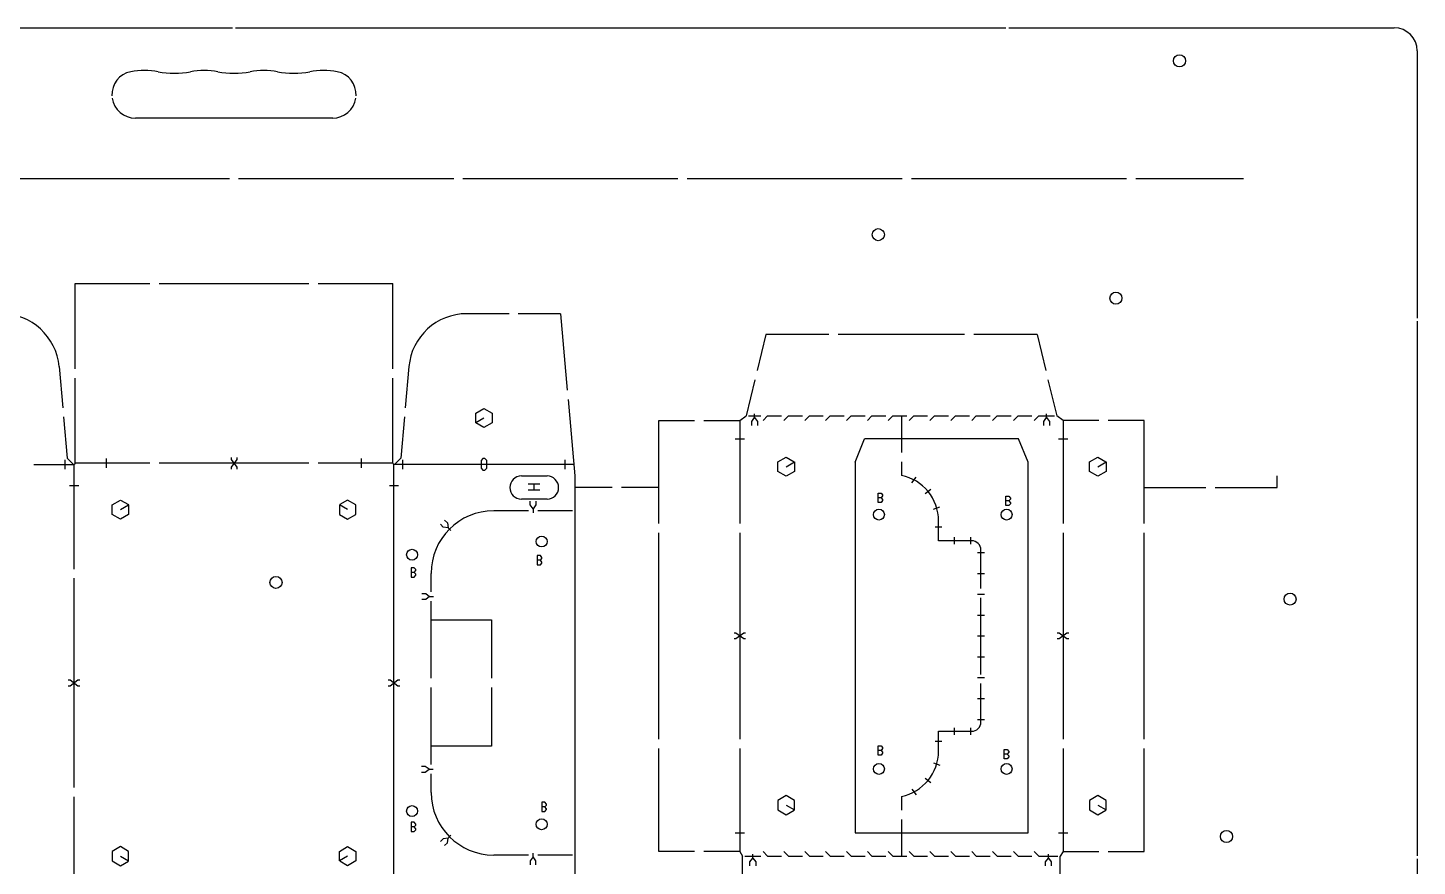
# Model space of a CAD drawing. Extents: x 0 to 3195, y 0 to 922.
# Drawn here: x 2596 to 3195, y 560 to 922 of the extents above; entities that cross this region are included whole.
import ezdxf

# ---------------------------------------------------------------- set-up
doc = ezdxf.new("R2010")
doc.units = 0
doc.layers.add('FACA_PONTES', color=4, linetype='CONTINUOUS')

msp = doc.modelspace()

# ---------------------------------------------------------------- linework, layer by layer
at = {"layer": 'FACA_Pontes', "color": 16, "linetype": 'CONTINUOUS', "true_color": 0x800000}
for p, q in [((2351.64, 922.12), (2683.91, 922.12)), ((2685.21, 922.12), (3017.47, 922.12)), ((3018.77, 922.12), (3184.91, 922.12)), ((3194.91, 912.12), (3194.91, 796.82)), ((2727.11, 883.16), (2642, 883.16)), ((3194.91, 795.52), (3194.91, 564.92)), ((2952.43, 734.77), (2956.57, 744.77)), ((3023, 744.77), (2956.57, 744.77)), ((3027.14, 734.77), (3023, 744.77)), ((2952.43, 734.77), (2952.43, 574.77)), ((3027.14, 574.77), (3027.14, 734.77)), ((2952.43, 574.77), (3027.14, 574.77)), ((3194.91, 563.62), (3194.91, 333.02))]:
    msp.add_line(p, q, dxfattribs=at)
at = {"layer": 'FACA_Pontes', "color": 254, "linetype": 'CONTINUOUS', "true_color": 0xffffff}
for p, q in [((2589.81, 857.12), (2682.56, 857.12)), ((2686.56, 857.12), (2779.3, 857.12)), ((2783.3, 857.12), (2876.05, 857.12)), ((2880.05, 857.12), (2972.79, 857.12)), ((2976.79, 857.12), (3069.53, 857.12)), ((3073.53, 857.12), (3119.91, 857.12)), ((2616.06, 811.77), (2648.31, 811.77)), ((2616.06, 775.02), (2616.06, 811.77)), ((2652.31, 811.77), (2716.81, 811.77)), ((2720.81, 811.77), (2753.06, 811.77)), ((2753.06, 775.02), (2753.06, 811.77)), ((2803.17, 798.77), (2784.91, 798.77)), ((2825.43, 798.77), (2807.17, 798.77)), ((2825.43, 798.77), (2828.32, 765.76)), ((2913.93, 789.77), (2910.17, 774.21)), ((2941.18, 789.77), (2913.93, 789.77)), ((2999.68, 789.77), (2945.18, 789.77)), ((3030.93, 789.77), (3003.68, 789.77)), ((3030.93, 789.77), (3034.7, 774.21)), ((2609.11, 775.95), (2610.66, 758.23)), ((2760, 775.95), (2758.45, 758.23)), ((2616.06, 734.27), (2616.06, 771.02)), ((2753.06, 734.27), (2753.06, 771.02)), ((2909.23, 770.32), (2905.47, 754.77)), ((3035.64, 770.32), (3039.4, 754.77)), ((2828.67, 761.77), (2831.56, 728.77)), ((2788.79, 755.82), (2792.34, 757.87)), ((2788.79, 751.72), (2788.79, 755.82)), ((2792.34, 757.87), (2795.89, 755.82)), ((2795.89, 755.82), (2795.89, 751.72)), ((2611.01, 754.24), (2612.56, 736.53)), ((2758.1, 754.24), (2756.55, 736.53)), ((2792.34, 753.77), (2788.79, 751.72)), ((2792.34, 749.67), (2788.92, 751.64)), ((2795.89, 751.72), (2792.34, 749.67)), ((2867.73, 708.27), (2867.73, 752.77)), ((2867.73, 752.77), (2883.23, 752.77)), ((2887.23, 752.77), (2902.73, 752.77)), ((2902.73, 752.77), (2905.47, 754.77)), ((2912.73, 752.77), (2914.73, 754.77)), ((2914.73, 754.77), (2920.73, 754.77)), ((2921.73, 752.77), (2923.73, 754.77)), ((2923.73, 754.77), (2929.73, 754.77)), ((2930.73, 752.77), (2932.73, 754.77)), ((2932.73, 754.77), (2938.73, 754.77)), ((2939.73, 752.77), (2941.73, 754.77)), ((2941.73, 754.77), (2947.73, 754.77)), ((2948.73, 752.77), (2950.73, 754.77)), ((2950.73, 754.77), (2956.73, 754.77)), ((2957.73, 752.77), (2959.73, 754.77)), ((2959.73, 754.77), (2965.73, 754.77)), ((2966.73, 752.77), (2968.73, 754.77)), ((2968.73, 754.77), (2974.73, 754.77)), ((2975.73, 752.77), (2977.73, 754.77)), ((2977.73, 754.77), (2983.73, 754.77)), ((2984.73, 752.77), (2986.73, 754.77)), ((2986.73, 754.77), (2992.73, 754.77)), ((2993.73, 752.77), (2995.73, 754.77)), ((2995.73, 754.77), (3001.73, 754.77)), ((3002.73, 752.77), (3004.73, 754.77)), ((3004.73, 754.77), (3010.73, 754.77)), ((3011.73, 752.77), (3013.73, 754.77)), ((3013.73, 754.77), (3019.73, 754.77)), ((3020.73, 752.77), (3022.73, 754.77)), ((3022.73, 754.77), (3028.73, 754.77)), ((3029.73, 752.77), (3031.73, 754.77)), ((3042.14, 752.77), (3039.4, 754.77)), ((3057.64, 752.77), (3042.14, 752.77)), ((3077.14, 752.77), (3061.64, 752.77)), ((3077.14, 708.27), (3077.14, 752.77)), ((2612.56, 736.53), (2615.21, 733.91)), ((2756.55, 736.53), (2753.91, 733.91)), ((2919.18, 734.82), (2922.73, 736.87)), ((2919.18, 730.72), (2919.18, 734.82)), ((2922.73, 736.87), (2926.15, 734.9)), ((2922.73, 732.77), (2926.28, 734.82)), ((2926.28, 734.82), (2926.28, 730.72)), ((3053.59, 734.82), (3057.14, 736.87)), ((3053.59, 730.72), (3053.59, 734.82)), ((3057.14, 736.87), (3060.56, 734.9)), ((3057.14, 732.77), (3060.69, 734.82)), ((3060.69, 734.82), (3060.69, 730.72)), ((2831.56, 728.77), (2831.56, 550.27)), ((2922.73, 728.67), (2919.18, 730.72)), ((2926.28, 730.72), (2922.73, 728.67)), ((3057.14, 728.67), (3053.59, 730.72)), ((3060.69, 730.72), (3057.14, 728.67)), ((3134.43, 723.77), (3134.43, 728.77)), ((2847.64, 723.77), (2831.56, 723.77)), ((2867.73, 723.77), (2851.64, 723.77)), ((3077.14, 723.77), (3103.79, 723.77)), ((3107.79, 723.77), (3134.43, 723.77)), ((2632.01, 716.32), (2635.56, 718.37)), ((2632.01, 712.22), (2632.01, 716.32)), ((2635.56, 718.37), (2638.98, 716.4)), ((2635.56, 714.27), (2639.11, 716.32)), ((2639.11, 716.32), (2639.11, 712.22)), ((2733.56, 714.27), (2730.01, 716.32)), ((2730.01, 716.32), (2730.01, 712.22)), ((2733.56, 718.37), (2730.14, 716.4)), ((2737.11, 716.32), (2733.56, 718.37)), ((2737.11, 712.22), (2737.11, 716.32)), ((2635.56, 710.17), (2632.01, 712.22)), ((2639.11, 712.22), (2635.56, 710.17)), ((2730.01, 712.22), (2733.56, 710.17)), ((2733.56, 710.17), (2737.11, 712.22)), ((2988.43, 700.82), (2988.43, 709.42)), ((2867.73, 615.27), (2867.73, 704.27)), ((3077.14, 615.27), (3077.14, 704.27)), ((3002.75, 700.82), (2988.43, 700.82)), ((3006.75, 680.28), (3006.75, 696.82)), ((3006.75, 643.2), (3006.75, 676.28)), ((2769.56, 666.77), (2795.56, 666.77)), ((2769.56, 641.52), (2769.56, 666.77)), ((2795.56, 666.77), (2795.56, 641.52)), ((2769.56, 612.27), (2769.56, 637.52)), ((2795.56, 637.52), (2795.56, 612.27)), ((3006.75, 622.65), (3006.75, 639.2)), ((2988.43, 610.11), (2988.43, 618.65)), ((2988.43, 618.65), (3002.75, 618.65)), ((2795.56, 612.27), (2769.56, 612.27)), ((2867.73, 566.77), (2867.73, 611.27)), ((3077.14, 566.77), (3077.14, 611.27)), ((2922.73, 590.87), (2919.18, 588.82)), ((2919.18, 588.82), (2919.18, 584.72)), ((2926.28, 588.82), (2922.73, 590.87)), ((2926.28, 584.72), (2926.28, 588.82)), ((3057.14, 590.87), (3053.59, 588.82)), ((3053.59, 588.82), (3053.59, 584.72)), ((3060.69, 588.82), (3057.14, 590.87)), ((3060.69, 584.72), (3060.69, 588.82)), ((2919.18, 584.72), (2922.73, 582.67)), ((2922.73, 586.77), (2926.28, 584.72)), ((2922.73, 582.67), (2926.15, 584.64)), ((3053.59, 584.72), (3057.14, 582.67)), ((3057.14, 586.77), (3060.69, 584.72)), ((3057.14, 582.67), (3060.56, 584.64)), ((2635.56, 568.87), (2632.01, 566.82)), ((2632.01, 566.82), (2632.01, 562.72)), ((2639.11, 566.82), (2635.56, 568.87)), ((2635.56, 564.77), (2639.11, 562.72)), ((2639.11, 562.72), (2639.11, 566.82)), ((2730.01, 566.82), (2733.56, 568.87)), ((2730.01, 562.72), (2730.01, 566.82)), ((2733.56, 564.77), (2730.01, 562.72)), ((2733.56, 568.87), (2737.11, 566.82)), ((2737.11, 566.82), (2737.11, 562.72)), ((2883.23, 566.77), (2867.73, 566.77)), ((2902.73, 566.77), (2887.23, 566.77)), ((2902.73, 566.77), (2903.93, 564.77)), ((2903.93, 547.02), (2903.93, 564.77)), ((2912.73, 566.77), (2914.73, 564.77)), ((2914.73, 564.77), (2920.73, 564.77)), ((2921.73, 566.77), (2923.73, 564.77)), ((2923.73, 564.77), (2929.73, 564.77)), ((2930.73, 566.77), (2932.73, 564.77)), ((2932.73, 564.77), (2938.73, 564.77)), ((2939.73, 566.77), (2941.73, 564.77)), ((2941.73, 564.77), (2947.73, 564.77)), ((2948.73, 566.77), (2950.73, 564.77)), ((2950.73, 564.77), (2956.73, 564.77)), ((2957.73, 566.77), (2959.73, 564.77)), ((2959.73, 564.77), (2965.73, 564.77)), ((2966.73, 566.77), (2968.73, 564.77)), ((2968.73, 564.77), (2974.73, 564.77)), ((2975.73, 566.77), (2977.73, 564.77)), ((2977.73, 564.77), (2983.73, 564.77)), ((2984.73, 566.77), (2986.73, 564.77)), ((2986.73, 564.77), (2992.73, 564.77)), ((2993.73, 566.77), (2995.73, 564.77)), ((2995.73, 564.77), (3001.73, 564.77)), ((3002.73, 566.77), (3004.73, 564.77)), ((3004.73, 564.77), (3010.73, 564.77)), ((3011.73, 566.77), (3013.73, 564.77)), ((3013.73, 564.77), (3019.73, 564.77)), ((3020.73, 566.77), (3022.73, 564.77)), ((3022.73, 564.77), (3028.73, 564.77)), ((3029.73, 566.77), (3031.73, 564.77)), ((3042.14, 566.77), (3040.93, 564.77)), ((3040.93, 547.02), (3040.93, 564.77)), ((3042.14, 566.77), (3057.64, 566.77)), ((3061.64, 566.77), (3077.14, 566.77)), ((2632.01, 562.72), (2635.56, 560.67)), ((2635.56, 560.67), (2638.98, 562.64)), ((2733.56, 560.67), (2730.14, 562.64)), ((2737.11, 562.72), (2733.56, 560.67))]:
    msp.add_line(p, q, dxfattribs=at)
at = {"layer": 'FACA_Pontes', "color": 4, "linetype": 'CONTINUOUS', "true_color": 0x00ffff}
for p, q in [((2909.1, 753.93), (2909.1, 755.6)), ((3035.06, 753.93), (3035.06, 755.6)), ((2907.85, 752.27), (2909.1, 753.93)), ((2907.85, 750.6), (2907.85, 752.27)), ((2909.1, 753.93), (2910.35, 752.27)), ((2910.35, 752.27), (2910.35, 750.6)), ((3033.81, 752.27), (3035.06, 753.93)), ((3033.81, 750.6), (3033.81, 752.27)), ((3035.06, 753.93), (3036.31, 752.27)), ((3036.31, 752.27), (3036.31, 750.6)), ((2900.73, 744.77), (2904.73, 744.77)), ((3040.14, 744.77), (3044.14, 744.77)), ((2611.78, 731.77), (2611.78, 735.77)), ((2629.56, 732.27), (2629.56, 736.27)), ((2683.31, 736.77), (2683.31, 735.93)), ((2685.81, 735.93), (2683.31, 732.6)), ((2683.31, 735.93), (2685.81, 732.6)), ((2683.31, 732.6), (2683.31, 731.77)), ((2685.81, 736.77), (2685.81, 735.93)), ((2685.81, 732.6), (2685.81, 731.77)), ((2739.56, 732.27), (2739.56, 736.27)), ((2757.34, 731.77), (2757.34, 735.77)), ((2791.92, 736.27), (2791.09, 735.43)), ((2791.09, 735.43), (2791.09, 732.1)), ((2791.09, 732.1), (2791.92, 731.27)), ((2792.75, 736.27), (2791.92, 736.27)), ((2791.92, 731.27), (2792.75, 731.27)), ((2793.59, 735.43), (2792.75, 736.27)), ((2792.75, 731.27), (2793.59, 732.1)), ((2793.59, 732.1), (2793.59, 735.43)), ((2827.34, 731.77), (2827.34, 735.77)), ((2816.44, 725.18), (2811.44, 725.18)), ((2813.94, 725.18), (2813.94, 722.68)), ((2976.97, 725.85), (2978.77, 728.25)), ((2617.56, 724.52), (2613.56, 724.52)), ((2755.56, 724.52), (2751.56, 724.52)), ((2816.44, 722.68), (2811.44, 722.68)), ((2962.34, 717.38), (2962.34, 721.38)), ((2962.34, 721.38), (2963.68, 721.38)), ((2963.68, 719.38), (2962.34, 719.38)), ((2963.68, 721.38), (2964.34, 720.58)), ((2964.34, 720.18), (2963.68, 719.38)), ((2963.68, 719.38), (2964.34, 718.58)), ((2964.34, 720.58), (2964.34, 720.18)), ((2982.71, 721.18), (2985.06, 723.05)), ((3017.47, 716.01), (3017.47, 720.01)), ((3017.47, 720.01), (3018.81, 720.01)), ((3018.81, 720.01), (3019.47, 719.21)), ((3019.47, 719.21), (3019.47, 718.81)), ((2812.31, 716.27), (2812.31, 717.93)), ((2813.56, 714.6), (2812.31, 716.27)), ((2814.81, 716.27), (2813.56, 714.6)), ((2813.56, 714.6), (2813.56, 712.93)), ((2814.81, 717.93), (2814.81, 716.27)), ((2963.68, 717.38), (2962.34, 717.38)), ((2964.34, 718.18), (2963.68, 717.38)), ((2964.34, 718.58), (2964.34, 718.18)), ((2986.24, 714.45), (2989.06, 715.46)), ((3018.81, 718.01), (3017.47, 718.01)), ((3018.81, 716.01), (3017.47, 716.01)), ((3019.47, 718.81), (3018.81, 718.01)), ((3018.81, 718.01), (3019.47, 717.21)), ((3019.47, 716.81), (3018.81, 716.01)), ((3019.47, 717.21), (3019.47, 716.81)), ((2774.82, 706.74), (2773.64, 707.92)), ((2775.4, 709.69), (2776.58, 708.51)), ((2776.58, 708.51), (2776.88, 706.45)), ((2776.88, 706.45), (2774.82, 706.74)), ((2776.88, 706.45), (2778.06, 705.27)), ((2986.93, 706.86), (2989.93, 706.86)), ((2995.13, 702.32), (2995.13, 699.32)), ((3002.29, 702.32), (3002.29, 699.32)), ((3005.25, 695.78), (3008.25, 695.78)), ((2816.69, 694.41), (2815.36, 694.41)), ((2815.36, 694.41), (2815.36, 690.41)), ((2816.69, 692.42), (2815.36, 692.42)), ((2815.36, 690.41), (2816.69, 690.41)), ((2817.35, 693.61), (2816.69, 694.41)), ((2816.69, 692.42), (2817.35, 693.21)), ((2817.35, 691.61), (2816.69, 692.42)), ((2816.69, 690.41), (2817.35, 691.21)), ((2817.35, 693.21), (2817.35, 693.61)), ((2817.35, 691.21), (2817.35, 691.61)), ((2762.33, 689.18), (2760.99, 689.18)), ((2760.99, 689.18), (2760.99, 685.18)), ((2762.33, 687.18), (2760.99, 687.18)), ((2760.99, 685.18), (2762.33, 685.18)), ((2762.99, 688.38), (2762.33, 689.18)), ((2762.33, 687.18), (2762.99, 687.98)), ((2762.99, 686.38), (2762.33, 687.18)), ((2762.33, 685.18), (2762.99, 685.98)), ((2762.99, 687.98), (2762.99, 688.38)), ((2762.99, 685.98), (2762.99, 686.38)), ((3005.25, 686.77), (3008.25, 686.77)), ((2765.56, 678.02), (2767.23, 678.02)), ((2767.23, 678.02), (2768.89, 676.77)), ((3005.25, 677.76), (3008.25, 677.76)), ((2767.23, 675.52), (2765.56, 675.52)), ((2768.89, 676.77), (2767.23, 675.52)), ((2768.89, 676.77), (2770.56, 676.77)), ((3005.25, 668.76), (3008.25, 668.76)), ((2901.06, 661.02), (2900.23, 661.02)), ((2904.39, 658.52), (2901.06, 661.02)), ((2904.39, 661.02), (2901.06, 658.52)), ((2905.23, 661.02), (2904.39, 661.02)), ((3005.25, 659.79), (3008.25, 659.79)), ((3040.47, 661.02), (3039.64, 661.02)), ((3043.81, 658.52), (3040.47, 661.02)), ((3043.81, 661.02), (3040.47, 658.52)), ((3044.64, 661.02), (3043.81, 661.02)), ((2901.06, 658.52), (2900.23, 658.52)), ((2905.23, 658.52), (2904.39, 658.52)), ((3040.47, 658.52), (3039.64, 658.52)), ((3044.64, 658.52), (3043.81, 658.52)), ((3005.25, 650.8), (3008.25, 650.8)), ((3005.25, 641.8), (3008.25, 641.8)), ((2613.06, 640.77), (2613.89, 640.77)), ((2613.06, 638.27), (2613.89, 638.27)), ((2613.89, 640.77), (2617.22, 638.27)), ((2613.89, 638.27), (2617.22, 640.77)), ((2617.22, 640.77), (2618.06, 640.77)), ((2617.22, 638.27), (2618.06, 638.27)), ((2751.06, 640.77), (2751.89, 640.77)), ((2751.06, 638.27), (2751.89, 638.27)), ((2751.89, 640.77), (2755.22, 638.27)), ((2751.89, 638.27), (2755.22, 640.77)), ((2755.22, 640.77), (2756.06, 640.77)), ((2755.22, 638.27), (2756.06, 638.27)), ((3005.25, 632.78), (3008.25, 632.78)), ((3005.25, 623.78), (3008.25, 623.78)), ((2995.11, 620.15), (2995.11, 617.15)), ((3002.22, 620.15), (3002.22, 617.15)), ((2962.34, 608.38), (2962.34, 612.38)), ((2962.34, 612.38), (2963.68, 612.38)), ((2963.68, 612.38), (2964.34, 611.58)), ((2964.34, 611.58), (2964.34, 611.18)), ((2986.93, 614.41), (2989.93, 614.41)), ((2963.68, 610.37), (2962.34, 610.37)), ((2963.68, 608.38), (2962.34, 608.38)), ((2964.34, 611.18), (2963.68, 610.37)), ((2963.68, 610.37), (2964.34, 609.58)), ((2964.34, 609.18), (2963.68, 608.38)), ((2964.34, 609.58), (2964.34, 609.18)), ((3016.71, 606.78), (3016.71, 610.78)), ((3016.71, 610.78), (3018.05, 610.78)), ((3018.05, 608.78), (3016.71, 608.78)), ((3018.05, 606.78), (3016.71, 606.78)), ((3018.05, 610.78), (3018.71, 609.98)), ((3018.71, 609.58), (3018.05, 608.78)), ((3018.05, 608.78), (3018.71, 607.98)), ((3018.71, 607.58), (3018.05, 606.78)), ((3018.71, 609.98), (3018.71, 609.58)), ((3018.71, 607.98), (3018.71, 607.58)), ((2767.06, 603.52), (2765.39, 603.52)), ((2765.39, 601.02), (2767.06, 601.02)), ((2768.72, 602.27), (2767.06, 603.52)), ((2767.06, 601.02), (2768.72, 602.27)), ((2768.72, 602.27), (2770.39, 602.27)), ((2986.24, 605.08), (2989.06, 604.07)), ((2976.97, 593.67), (2978.77, 591.28)), ((2982.71, 598.35), (2985.06, 596.48)), ((2818.68, 588.03), (2817.34, 588.03)), ((2817.34, 588.03), (2817.34, 584.03)), ((2819.34, 587.23), (2818.68, 588.03)), ((2818.68, 586.04), (2817.34, 586.04)), ((2817.34, 584.03), (2818.68, 584.03)), ((2818.68, 586.04), (2819.34, 586.83)), ((2819.34, 585.24), (2818.68, 586.04)), ((2818.68, 584.03), (2819.34, 584.84)), ((2819.34, 586.83), (2819.34, 587.23)), ((2819.34, 584.84), (2819.34, 585.24)), ((2762.33, 579.37), (2760.99, 579.37)), ((2760.99, 579.37), (2760.99, 575.37)), ((2762.33, 577.37), (2760.99, 577.37)), ((2760.99, 575.37), (2762.33, 575.37)), ((2762.99, 578.56), (2762.33, 579.37)), ((2762.33, 577.37), (2762.99, 578.16)), ((2762.99, 576.57), (2762.33, 577.37)), ((2762.33, 575.37), (2762.99, 576.17)), ((2762.99, 578.16), (2762.99, 578.56)), ((2762.99, 576.17), (2762.99, 576.57)), ((2774.82, 572.29), (2773.64, 571.11)), ((2776.88, 572.59), (2774.82, 572.29)), ((2775.4, 569.35), (2776.58, 570.53)), ((2776.58, 570.53), (2776.88, 572.59)), ((2776.88, 572.59), (2778.06, 573.76)), ((2900.73, 574.77), (2904.73, 574.77)), ((3040.14, 574.77), (3044.14, 574.77)), ((2813.56, 564.43), (2812.31, 562.77)), ((2813.56, 564.43), (2813.56, 566.1)), ((2814.81, 562.77), (2813.56, 564.43)), ((2907.08, 562.27), (2908.33, 563.93)), ((2908.33, 563.93), (2908.33, 565.6)), ((2908.33, 563.93), (2909.58, 562.27)), ((3034.58, 562.27), (3035.83, 563.93)), ((3035.83, 563.93), (3035.83, 565.6)), ((3035.83, 563.93), (3037.08, 562.27)), ((2812.31, 562.77), (2812.31, 561.1)), ((2814.81, 561.1), (2814.81, 562.77)), ((2907.08, 560.6), (2907.08, 562.27)), ((2909.58, 562.27), (2909.58, 560.6)), ((3034.58, 560.6), (3034.58, 562.27)), ((3037.08, 562.27), (3037.08, 560.6))]:
    msp.add_line(p, q, dxfattribs=at)
at = {"layer": 'FACA_Pontes', "color": 136, "linetype": 'CONTINUOUS', "true_color": 0x008080}
for p, q in [((2902.73, 752.77), (2902.73, 708.27)), ((3042.14, 752.77), (3042.14, 708.27)), ((2615.56, 688.64), (2615.56, 733.77)), ((2648.31, 734.27), (2616.06, 734.27)), ((2716.81, 734.27), (2652.31, 734.27)), ((2753.06, 734.27), (2720.81, 734.27)), ((2753.56, 545.27), (2753.56, 733.77)), ((2902.73, 704.27), (2902.73, 615.27)), ((3042.14, 704.27), (3042.14, 615.27)), ((2615.56, 594.39), (2615.56, 684.64)), ((2902.73, 611.27), (2902.73, 566.77)), ((3042.14, 611.27), (3042.14, 566.77)), ((2615.56, 545.27), (2615.56, 590.39))]:
    msp.add_line(p, q, dxfattribs=at)
at = {"layer": 'FACA_Pontes', "color": 3, "linetype": 'CONTINUOUS', "true_color": 0x00ff00}
for p, q in [((2906.47, 754.77), (2911.73, 754.77)), ((3031.73, 754.77), (3038.4, 754.77)), ((2811.56, 713.77), (2796.56, 713.77)), ((2830.56, 713.77), (2815.56, 713.77)), ((2769.56, 678.77), (2769.56, 686.77)), ((2769.56, 666.77), (2769.56, 674.77)), ((2769.56, 604.27), (2769.56, 612.27)), ((2769.56, 592.27), (2769.56, 600.27)), ((2811.56, 565.27), (2796.56, 565.27)), ((2830.56, 565.27), (2815.56, 565.27)), ((2904.93, 564.77), (2911.73, 564.77)), ((3031.73, 564.77), (3039.93, 564.77))]:
    msp.add_line(p, q, dxfattribs=at)
at = {"layer": 'FACA_Pontes', "color": 1, "linetype": 'CONTINUOUS', "true_color": 0xff0000}
for p, q in [((2972.43, 754.77), (2972.43, 744.77)), ((2972.43, 744.77), (2972.43, 738.89)), ((2972.43, 734.89), (2972.43, 729.01)), ((2972.43, 590.51), (2972.43, 584.64)), ((2972.43, 580.64), (2972.43, 574.77)), ((2972.43, 574.77), (2972.43, 564.77))]:
    msp.add_line(p, q, dxfattribs=at)
at = {"layer": 'FACA_Pontes', "color": 8, "linetype": 'CONTINUOUS', "true_color": 0x7f7f7f}
for p, q in [((2598.17, 733.77), (2615.56, 733.77)), ((2831.12, 733.77), (2753.56, 733.77))]:
    msp.add_line(p, q, dxfattribs=at)
at = {"layer": 'FACA_Pontes', "color": 30, "linetype": 'CONTINUOUS', "true_color": 0xff8000}
for p, q in [((2808.56, 728.77), (2819.56, 728.77)), ((2819.56, 718.77), (2808.56, 718.77))]:
    msp.add_line(p, q, dxfattribs=at)
at = {"layer": 'FACA_Pontes', "color": 16, "linetype": 'CONTINUOUS', "true_color": 0x800000}
for centre in [(3092.36, 907.87), (2962.46, 832.87), (3064.96, 805.47), (2702.66, 682.87), (3140.06, 675.67), (3112.66, 573.27)]:
    msp.add_circle(centre, 2.6, dxfattribs=at)
at = {"layer": 'FACA_Pontes', "color": 254, "linetype": 'CONTINUOUS', "true_color": 0xffffff}
for centre in [(2962.73, 712.12), (3017.78, 712.12), (2817.25, 700.49), (2761.37, 694.82), (2962.73, 602.41), (3017.78, 602.41), (2761.37, 584.21), (2817.25, 578.55)]:
    msp.add_circle(centre, 2.35, dxfattribs=at)
at = {"layer": 'FACA_Pontes', "color": 16, "linetype": 'CONTINUOUS', "true_color": 0x800000}
for centre, radius, start, end in [((3184.91, 912.12), 10, 360, 90), ((2642, 893.26), 10.1, 101.42119, 182.87417), ((2645.94, 873.75), 30, 78.57881, 101.42119), ((2658.81, 937.47), 35, 258.57881, 281.42119), ((2671.69, 873.75), 30, 78.57881, 101.42119), ((2684.56, 937.47), 35, 258.57881, 281.42119), ((2697.43, 873.75), 30, 78.57881, 101.42119), ((2710.3, 937.47), 35, 258.57881, 281.42119), ((2723.17, 873.75), 30, 78.57881, 101.42119), ((2727.11, 893.26), 10.1, 357.12583, 78.57881), ((2642, 893.26), 10.1, 188.54702, 270), ((2727.11, 893.26), 10.1, 270, 351.45298)]:
    msp.add_arc(centre, radius, start, end, dxfattribs=at)
at = {"layer": 'FACA_Pontes', "color": 254, "linetype": 'CONTINUOUS', "true_color": 0xffffff}
for centre, radius, start, end in [((2584.21, 773.77), 25, 5.00005, 90.00004), ((2784.91, 773.77), 25, 90.00008, 175.00006), ((2615.56, 734.27), 0.5, 225.29066, 359.99993), ((2753.56, 734.27), 0.5, 180.00007, 314.70934), ((2968.43, 709.41), 20.01, 0.00948, 78.4505), ((3002.75, 696.82), 4, 360, 90), ((3002.75, 622.65), 4, 270, 360), ((2968.43, 610.11), 20.01, 281.5544, 359.99101)]:
    msp.add_arc(centre, radius, start, end, dxfattribs=at)
at = {"layer": 'FACA_Pontes', "color": 30, "linetype": 'CONTINUOUS', "true_color": 0xff8000}
for centre, start, end in [((2808.56, 723.77), 90, 180), ((2819.56, 723.77), 0, 90), ((2808.56, 723.77), 180, 270), ((2819.56, 723.77), 270, 0)]:
    msp.add_arc(centre, 5, start, end, dxfattribs=at)
at = {"layer": 'FACA_Pontes', "color": 3, "linetype": 'CONTINUOUS', "true_color": 0x00ff00}
for centre, start, end in [((2796.56, 686.77), 90, 180), ((2796.56, 592.27), 180, 270)]:
    msp.add_arc(centre, 27, start, end, dxfattribs=at)

doc.saveas('drawing.dxf')
